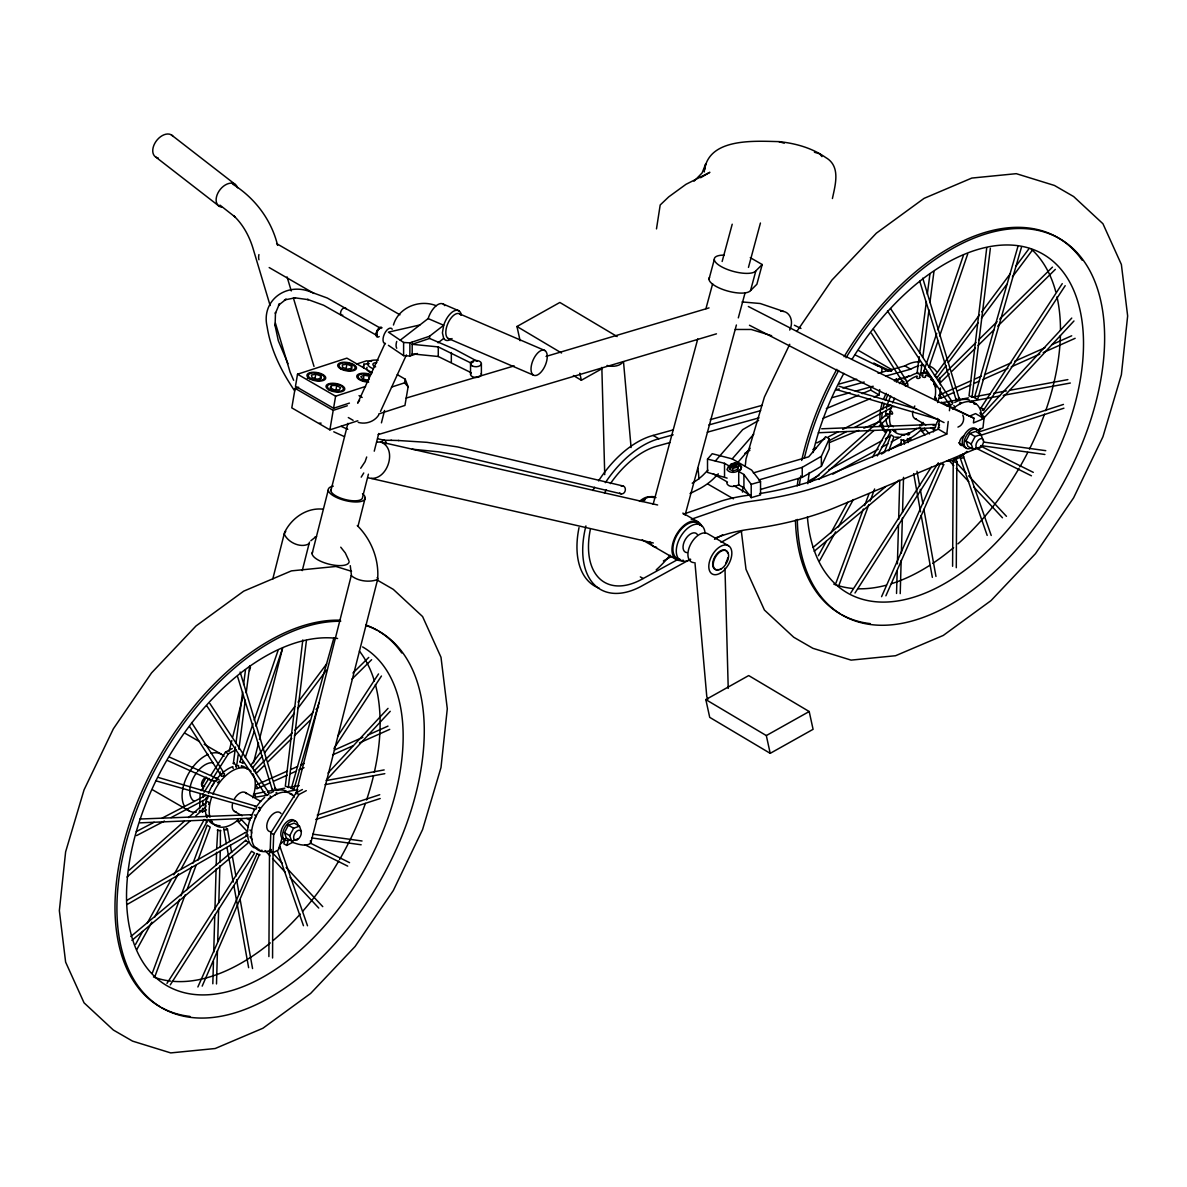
<?xml version="1.0" encoding="UTF-8"?>
<svg xmlns="http://www.w3.org/2000/svg" width="1187" height="1187" viewBox="0 0 1187 1187"><rect width="100%" height="100%" fill="white"/><g stroke="black" fill="none" stroke-linecap="round" stroke-linejoin="round"><path stroke-width="1.5" d="M268.885 956.574L269.508 851.465A2.255 1.395 3 0 1 270.028 850.945M272.565 957.998L273.025 851.999A2.255 1.395 3 0 1 272.12 852.726L269.419 851.776M952.597 566.273L953.235 461.164A2.255 1.395 3 0 1 953.754 460.63M956.292 567.698L956.841 461.387L955.995 460.393M292.15 842.236C297.848 844.135 305.282 847.014 310.742 843.289L377.614 579.493C379.306 559.67 371.368 539.551 357.272 525.574M212.829 983.771L213.452 961.544M213.719 952.286L214.773 915.251M214.936 909.702L216.093 868.958M216.197 865.264L216.568 852.296M216.672 848.586L217.785 829.802M216.494 983.949L217.444 950.728M217.711 941.499L218.66 908.263M218.809 902.728L219.862 865.813M219.966 862.118L220.278 851.049M220.381 847.355L220.367 830.277M896.541 593.455L897.179 571.244M897.387 563.84L898.5 524.951M898.648 519.387L899.761 480.498M900.755 445.318L901.497 439.502M900.221 593.634L901.17 560.412M901.378 553.023L902.372 517.962M902.535 512.428L903.53 477.352M904.479 444.116L903.722 439.813M199.668 808.481L200.158 794.014M199.609 810.291L202.487 811.953L202.606 808.332M202.725 804.712L202.843 801.091M202.977 797.486L203.096 793.866M302.388 789.533L296.053 792.886L270.799 832.948L270.176 851.034L273.055 852.696L278.544 849.788L282.016 838.17M273.055 852.696L273.678 834.609L298.931 794.548L306.291 790.646M904.924 385.107L905.117 384.202M363.519 367.777L363.86 364.186L369.216 363.652M742.454 492.101L743.047 486.581M745.213 466.387L746 459.043L764.413 397.037L789.756 344.26M862.118 393.639L870.635 390.078L871.035 386.487M873.988 397.096L879.092 394.959L879.701 389.588M881.704 371.65L882.104 368.059L873.647 363.177L891.348 371.294M759.591 493.584A271.333 133.716 6.4 0 0 831.093 473.999L938.338 429.16L939.332 420.198M691.264 519.268L725.02 507.517A111.37 54.884 6.4 0 1 749.056 501.611L754.457 500.84A281.007 138.478 6.4 0 0 839.491 478.91L946.796 434.056L948.205 421.504M949.407 410.732L949.808 407.156L941.35 402.259L973.963 418.225L973.429 422.928L984.023 418.507L982.97 427.899L976.634 430.555M1062.261 283.634L980.848 408.061A2.255 0.994 44.7 0 0 981.056 408.773M306.424 640.476L288.337 787.278L285.31 786.18L302.804 639.941M990.359 248.335L972.064 396.977L969.022 395.864L986.738 247.801M238.186 754.68L236.925 764.027A2.255 1.217 9.1 0 1 236.005 764.591L233.349 763.523L235.486 746.994M235.961 743.314L242.638 691.873M243.587 684.528L245.501 669.824M238.899 749.234L245.264 700.167M246.199 692.896L249.745 665.64M921.913 364.379L920.637 373.712A2.255 1.217 9.1 0 1 919.732 374.276L917.061 373.222L919.213 356.679M919.688 353.014L926.364 301.557M927.314 294.213L929.94 274.004M922.848 357.109L928.976 309.852M929.925 302.581L933.932 271.689M656.485 228.898L660.195 204.98L668.756 196.849L686.012 184.297L709.871 172.308L700.627 177.724M704.232 171.981C707.289 137.707 753.7 141.03 778.924 141.624C795.438 143.315 811.923 147.9 825.662 157.5C840.96 166.15 835.292 184.801 832.413 198.541M704.855 169.147L705.657 164.014L702.081 172.961L694.039 181.225M298.634 387.229L295.118 388.372L291.794 407.868L329.882 429.857L357.821 420.777M372.288 372.807L346.886 358.148L297.522 374.217L295.474 386.279L333.562 408.269L349.423 403.105M314.852 379.603L315.772 374.187L320.683 375.834L321.276 378.327L316.944 379.172L312.033 377.525L311.439 375.033L315.772 374.187M320.075 379.439L320.683 375.834M330.95 389.069L331.559 385.463L336.737 385.508L340.565 387.719L339.245 389.885L334.066 389.84L330.238 387.63L331.559 385.463M336.114 389.113L336.737 385.508M329.882 429.857L333.206 410.361L347.301 405.776M333.562 408.269L335.609 396.206L365.581 386.443M345.951 369.632L346.871 364.216L351.634 365.997L351.856 368.445L347.331 369.127L342.568 367.362L342.331 364.899L346.871 364.216M351.011 369.602L351.634 365.997M363.311 367.391L363.86 364.186M363.118 380.567L364.038 375.151L369.365 376.175L368.756 379.781M397.274 374.602L405.227 379.187L408.12 386.754L404.945 405.435L378.757 413.951M408.12 386.754L404.574 382.852L405.227 379.187M310.742 843.289L310.415 840.678M302.27 570.606L309.451 542.147M956.856 457.692L955.847 458.954L953.636 458.85M193.051 863.112L207.221 825.173L210.203 827.146L197.977 860.16M884.434 452.113L890.947 434.857L893.93 436.771L888.766 450.734M229.091 751.326L231.821 740.554M232.726 736.964L242.727 697.496M249.552 670.581L250.472 666.99M272.758 579.078L284.583 532.429C291.483 518.17 306.721 507.353 322.983 509.178M253.514 762.87L258.529 743.107M259.434 739.516L282.669 647.879M312.107 553.676L328.25 490.038M330.891 490.587L347.939 423.314M368.415 474.192L362.584 497.19A16.292 5.846 14.2 0 1 345.105 499.504A16.292 5.846 14.2 0 1 331.307 489.118M374.246 451.179L378.742 433.478M381.428 422.854L384.573 410.465M358.059 526.034L365.225 497.754M295.889 793.94L351.471 574.76L351.263 575.665C358.044 581.244 369.469 582.654 377.614 579.493M708.98 279.242L714.307 259.523M653.147 504.238L697.763 338.933M705.924 308.709L712.63 283.827M722.141 261.481L732.216 224.209M748.463 267.401L760.437 223.022M685.062 515.188L736.4 325.001M738.314 317.879L745.035 292.996M709.514 277.372A21.722 7.419 15.1 0 0 725.227 290.296A21.722 7.419 15.1 0 0 750.54 290.563L755.852 270.844L762.202 264.538L750.273 257.653M762.202 264.538L756.876 284.272L750.54 290.563M291.349 788.405L333.859 638.027M293.857 789.637L318.917 702.941M1021.488 247.148L977.673 399.366L974.408 397.719L1018.075 245.961M956.841 461.387L956.752 461.698A2.255 1.395 3 0 1 955.832 462.411L953.146 461.461M285.37 838.69L283.871 843.779L286.75 845.441L293.144 842.043M286.75 845.441L288.248 840.351M233.349 763.523L233.424 763.271A2.255 1.217 9.1 0 1 234.343 762.707M917.061 373.222L917.15 372.955A2.255 1.217 9.1 0 1 918.055 372.406M221.39 774.517L221.286 775.823M242.638 761.95L243.409 762.944A2.255 0.816 19.5 0 1 242.563 763.152L239.967 761.876L253.024 723.655M254.211 720.183L277.966 650.713M245.264 757.558L254.196 731.415M255.991 726.192L282.194 649.526M926.364 371.635L927.121 372.644A2.255 0.816 19.5 0 1 926.275 372.852L923.694 371.561L936.751 333.354M937.938 329.882L963.473 255.19M928.976 367.243L937.923 341.114M939.703 335.876L967.702 253.988M366.694 456.995L365.092 461.669L360.729 468.227M152.173 973.503L179.638 899.331M180.914 895.888L191.775 866.569M154.889 976.53L185.113 894.894M187.042 889.686L196.048 865.368M835.9 583.188L863.364 509.03M864.64 505.573L869.107 493.51M838.601 586.215L868.839 504.579M870.116 501.107L874.626 488.955M956.054 398.832L958.161 399.9A2.255 1.217 -3.7 0 0 959.378 399.351L922.759 278.173M241.881 767.395L241.213 766.134M962.657 454.176L961.381 455.571L959.63 455.526M741.489 467.559C739.249 472.456 730.183 474.399 726.993 469.651L728.388 466.432L733.21 464.162M239.967 761.876L240.041 761.713A2.255 0.816 19.5 0 1 240.219 761.579M923.694 371.561L923.753 371.397A2.255 0.816 19.5 0 1 923.946 371.279M197.873 986.976L257.104 853.512M202.176 986.13L259.493 854.403M881.585 596.675L940.327 463.39L943.65 464.77L943.205 464.087M885.888 595.815L943.71 464.651M252.935 767.321L262.357 755.867M934.911 375.671L979.557 314.778M936.32 376.783L937.24 377.377L946.084 365.551M760.555 489.445L802.234 477.337L821.359 466.298L821.359 456.312L829.312 438.834L825.588 436.682L808.748 456.802L753.344 472.901M821.359 466.298L829.312 448.82L829.312 438.834M385.063 343.31L357.643 403.179L359.661 400.078M393.446 325.015C398.535 307.27 419.619 299.05 436.193 305.712M380.508 411.429L406.414 354.913M223.794 828.852L226.346 843.853M907.521 438.537L908.1 442.632M252.237 839.595L250.086 836.731M262.045 850.293L260.19 850.56M259.983 854.952L256.615 853.705M729.486 466.862L730.895 464.058L735.643 462.767L738.982 464.295L737.572 469.607L732.824 470.883L729.486 469.355L729.486 466.862L732.824 468.39L737.572 467.099L738.982 464.295M729.486 469.355L730.895 466.55M237.697 819.713L237.593 821.152L247.579 831.85M203.481 789.103L202.013 785.067L205.93 777.604L209.876 779.889M297.522 839.016L291.676 841.093L286.393 838.037L284.45 832.651L288.352 825.202L294.213 823.125L299.48 826.167L301.439 831.553M291.676 841.093L289.717 835.707L293.634 828.244L299.48 826.167M977.524 447.84L973.132 449.383L967.865 446.342L965.921 440.956L969.824 433.492L975.669 431.43L980.952 434.472L982.895 439.858M973.132 449.383L971.189 443.997L975.106 436.549L980.952 434.472M135.541 944.407L142.663 931.454M147.114 923.367L171.165 879.656M173.836 874.789L204.194 819.609M136.787 949.585L151.877 922.136M154.547 917.284L178.525 873.691M181.196 868.839L206.939 821.79A2.255 0.772 39.8 0 0 206.36 820.825L204.624 819.564M818.377 555.724L826.389 541.153M830.841 533.052L847.755 502.294M872.682 456.965L887.906 429.293L890.072 430.51A2.255 0.772 39.8 0 1 890.651 431.474L877.341 455.927M819.609 560.887L835.603 531.821M838.259 526.969L853.364 499.519M206.939 822.012L206.123 822.072M890.576 431.86L889.835 431.771M939.51 427.305L938.16 427.943M361.204 477.144L363.756 472.975M265.74 793.539L265.858 795.053L267.594 794.993A2.255 1.513 -18.6 0 0 268.766 794.148L268.9 792.857L209.891 703.52M224.284 775.749L224.447 773.657L222.874 773.241M201.196 790.661L208.957 778.331M210.9 775.259L225.471 752.143L232.296 748.522M204.075 792.322L228.349 753.804L235.857 749.828M166.966 983.385L251.555 851.213L254.582 853.156L170.275 984.869M850.693 593.07L931.291 467.129M854.996 593.01L938.309 462.826M220.856 830.737L217.251 830.217M904.494 440.555L900.918 439.769M337.805 736.074L378.534 673.934M333.962 748.463L381.457 676.011M982.272 410.183L983.415 410.435L1065.184 285.696M980.877 407.794L983.133 408.877A2.255 0.994 44.7 0 1 983.578 409.975L983.415 410.435M980.759 414.486L979.958 412.883M257.564 848.497L254.463 846.895M292.269 732.794L254.063 771.046M255.739 773.004L256.199 772.322L254.033 770.467M249.878 830.025L251.184 830.648L251.748 833.111M937.7 380.463L975.996 342.479M939.466 382.689L939.926 382.021L937.76 380.152M796.803 331.485L831.894 280.117L876.362 233.171L924.079 198.363L971.812 178.065L1016.28 173.673L1054.457 185.469L1073.641 196.552L1102.946 223.75L1121.374 264.478L1127.65 315.979L1121.374 374.736L1102.946 436.742L1073.641 497.768L1035.465 553.676L990.997 600.622L943.279 635.431L895.562 655.728L851.094 660.12L812.902 648.31L793.717 637.241L764.413 610.044L746 569.3L741.281 530.678M218.957 781.639L217.458 782.737M916.854 376.65C915.192 379.751 922.551 378.445 919.406 376.249M131.891 940.401L248.068 843.037A2.255 0.816 51.3 0 0 247.92 842.102L245.724 840.337A2.255 0.816 51.3 0 0 245.754 840.886M378.742 415.005C374.439 421.652 365.744 424.62 358.207 422.364M294.747 706.562L250.68 765.467L253.528 767.648M298.041 702.155L326.677 663.859M264.567 752.914L294.406 713.031M297.714 708.594L326.44 670.195M981.768 311.84L1010.404 273.559M1015.909 266.2L1029.129 248.528M948.279 362.599L978.118 322.716M981.441 318.279L1006.858 284.316M1012.377 276.927L1032.26 250.338M981.575 415.257L1071.757 318.071M983.429 418.388L984.008 417.69A2.255 1.38 56.1 0 0 983.845 416.385L981.783 415.02M310.846 540.753L315.327 537.192M727.127 478.124L707.511 472.411L707.511 459.102L712.215 453.716L732.216 458.879L751.608 470.067L760.541 481.625L760.541 494.934L751.208 497.65L743.923 487.812L738.729 484.815C735.287 486.596 729.293 487.798 726.993 483.806L726.978 482.738M715.331 461.031L742.691 429.649L758.612 420.45M732.216 458.879L753.775 434.13M738.21 461.98L750.184 448.241M272.565 788.88L272.669 790.082L274.449 790.216A2.255 1.217 -3.7 0 0 275.666 789.667L240.13 672.02M245.383 832.591L246.688 832.71L247.475 834.387A2.255 1.202 62.8 0 1 247.356 835.529L127.098 904.479M208.66 804.474C210.529 802.694 205.885 799.519 206.286 802.813M195.677 816.018L205.692 806.863A2.255 1.543 62.9 0 0 205.663 805.498L204.238 803.94L203.229 804.697A2.255 1.543 62.9 0 0 203.155 805.602M328.042 773.019L388.03 708.372M326.306 780.2L390.241 711.295M879.389 425.703L889.404 416.563A2.255 1.543 62.9 0 0 889.375 415.183L887.965 413.64L886.941 414.397A2.255 1.543 62.9 0 0 886.971 415.776L887.149 416.236M983.697 418.254L1073.968 320.98M255.813 788.391L257.193 788.45A2.255 1.365 69.5 0 0 257.445 787.248L255.635 785.215L287.462 771.001M971.189 380.686L939.125 395.137A2.255 1.365 69.5 0 0 938.872 395.879M939.822 398.328L940.905 398.135A2.255 1.365 69.5 0 0 941.172 396.933L939.347 394.9M294.91 730.183L313.368 711.992M316.009 709.396L318.635 706.799M352.925 673.014L368.742 657.42M256.407 773.227L264.271 765.496M268.188 761.624L291.75 738.403M294.376 735.821L310.089 720.331M351.975 679.053L371.62 659.705M978.637 339.883L997.095 321.692M999.721 319.095L1052.468 267.12M940.134 382.926L949.288 373.89M951.915 371.308L975.477 348.088M978.088 345.506L993.801 330.031M997.733 326.158L1055.332 269.39M254.3 814.935L255.858 815.276L255.309 818.229M285.77 531.316L284.242 533.927C287.669 542.385 301.008 548.646 309.095 543.661M894.449 406.503L892.728 406.592M129.235 870.205L184.341 821.241M188.466 817.561L203.615 804.103M127.024 877.03L190.187 820.9M810.202 482.337L887.342 413.788M818.985 479.4L873.899 430.584M205.692 795.483L162.248 818.036M171.047 817.606L207.71 798.139A2.255 1.78 80.5 0 0 207.962 796.67L207.651 795.75M890.784 404.856L889.167 405.553A2.255 1.78 80.5 0 0 888.915 406.503M854.759 427.305L891.437 407.824A2.255 1.78 80.5 0 0 891.674 406.369L891.378 405.45M253.454 794.207L264.924 791.818M130.837 936.528L245.843 840.188M813.125 547.4L885.547 486.744M814.208 551.272L899.123 480.142M258.44 807.694C260.725 806.003 260.769 810.706 258.766 811.003M400.242 340.179L428.136 318.576A16.128 7.864 -66.7 0 1 436.475 305.519A16.128 7.864 -66.7 0 1 444.813 305.638M419.872 324.971L388.401 332.152L403.61 342.464L409.871 342.865L429.56 336.233L443.701 325.268A16.128 7.864 -66.7 0 1 453.3 311.35A16.128 7.864 -66.7 0 1 461.342 314.763M438.048 342.82L443.701 338.443A16.128 7.864 -66.7 0 0 452.039 338.547M223.928 776.12L221.479 776.179M254.597 806.552L256.362 806.537L256.466 808.228A2.255 1.751 -60.8 0 1 255.576 809.46L156.031 780.838M758.819 479.963L802.234 467.352L821.359 456.312M126.742 900.429L245.575 832.384M216.909 779.34L218.571 779.147L219.239 780.2M520.099 340.714L516.968 326.499L559.849 302.462L617.151 336.559M573.395 375.522L581.363 380.255L602.002 368.682M705.82 699.588L748.7 675.566L809.193 711.532L813.08 729.322L770.215 753.344L709.722 717.363L705.82 699.588L766.312 735.569L770.215 753.344M766.312 735.569L809.193 711.532M663.37 560.932L671.486 556.48M809.267 480.646L818.985 475.29M828.719 469.933L882.208 440.496M885.443 438.715L890.309 436.044M640.312 576.867L643.191 578.529L677.243 559.804M714.515 539.284L722.631 534.818M832.844 474.162L878.232 449.176M881.481 447.395L887.965 443.819M891.2 442.039L900.933 436.682M690.211 559.314L643.191 585.191A85.583 49.409 -60 0 1 585.918 525.93M720.999 542.37L742.068 530.767M881.481 454.042L884.716 452.262M887.965 450.481L900.933 443.344M904.168 441.564L910.652 437.988M919.762 425.465L921.691 425.673M920.489 427.973L918.708 428.047M202.487 811.953L206.434 809.846M816.804 442.929L824.906 438.715M828.14 437.024L837.859 431.949M842.725 429.412L889.716 404.915M828.496 441L846.554 431.578M136.327 831.553L154.147 822.265M136.564 835.589L164.474 821.033M690.048 493.569L700.315 488.332A121.608 59.929 6.4 0 0 715.969 476.18M278.559 848.453L279.004 848.23A2.255 1.691 -12.3 0 0 279.88 847.221L279.449 845.93M957.954 427.097C962.642 425.48 965.061 419.501 962.776 415.079M889.004 417.171L888.039 417.216M938.279 424.382L939.585 424.961M364.038 375.151L360.818 376.65L362.91 379.172L368.252 380.181M922.759 375.522C920.237 377.229 927.166 378.623 925.281 376.056M974.527 379.187L981.234 376.19M984.587 374.706L1011.383 362.732M1014.737 361.234L1044.901 347.761M1051.593 344.764L1071.698 335.787M940.683 398.372L954.125 392.363M957.494 390.864L970.936 384.855M974.29 383.356L979.334 381.101M982.702 379.603L1007.911 368.341M1011.265 366.842L1039.842 354.082M1043.21 352.584L1075.14 338.31M290.815 769.502L297.522 766.505M300.86 765.007L304.213 763.508M334.378 750.036L362.851 737.32M367.881 735.079L387.986 726.103M256.971 788.687L270.413 782.678M273.767 781.18L287.209 775.17M290.578 773.672L295.622 771.416M298.976 769.918L304.02 767.663M332.597 754.902L352.762 745.896M359.483 742.884L389.737 729.367M890.873 408.462L889.805 408.521M207.161 798.777L205.499 798.243M826.33 408.58L858.705 395.063M822.888 418.432L870.575 398.52M812.858 449.502L816.255 448.092M829.861 442.41L858.765 430.332M863.854 428.21L880.858 421.103M969.512 416.147L975.566 413.61L984.023 418.507M980.863 446.698L836.301 507.086A281.007 138.478 6.4 0 1 751.282 529.016L745.896 529.817A111.37 54.884 6.4 0 0 721.859 535.708L715.108 538.052M247.163 835.737L245.783 835.054M818.318 432.751L934.955 427.839A2.255 1.691 -83.6 0 0 935.623 426.548L935.326 424.768L933.694 424.798A2.255 1.691 -83.6 0 0 933.175 425.599M250.309 814.846L251.599 815.083L251.911 816.864A2.255 1.691 -83.6 0 1 251.243 818.155L140.125 822.843M314.867 537.236L316.558 536.643M683.356 514.179L721.963 500.825A121.608 59.929 6.4 0 1 748.893 495.202M321.098 423.136L319.214 423.24M477.1 361.174L455.051 349.408L429.56 338.443L412.186 344.304L438.27 346.916L471.254 363.163A5.431 3.131 0 0 1 473.242 362.02M388.401 345.328L403.61 355.64L409.871 356.041L417.394 353.503M356.679 364.038L366.471 360.848L371.59 361.382M391.502 387.096L404.574 382.852M978.414 432.127L1063.448 404.426M980.328 435.436L1063.923 408.194M317.255 815.098L379.736 794.726M315.757 819.505L380.211 798.51M959.051 404.47L960.98 402.987L959.793 402.23M275.339 794.786L277.268 793.287L276.067 792.53M406.147 398.09L514.194 365.908M546.079 356.412L709.025 307.893M378.178 434.59L716.473 333.829M733.892 464.28C726.978 467.544 740.629 467.248 735.139 464.191M736.964 463.894L739.991 464.755L741.474 466.491L741.014 469.503L738.729 471.506L743.923 474.503L751.208 484.326L760.541 481.625M598.545 480.913A85.583 49.409 -60 0 1 653.102 435.436L672.747 430.006M710.241 419.649L762.039 405.346M838.823 384.128L856.673 379.202M878.113 373.282L904.895 365.878A42.109 24.319 -60 0 1 919.777 361.901M605.34 482.679A85.583 49.409 -60 0 1 658.859 438.76L673.148 434.813M708.862 424.946L760.644 410.643M835.648 389.93L839.224 388.935M842.8 387.956L864.225 382.036M885.65 376.116L910.652 369.202A42.109 24.319 -60 0 1 918.352 365.937M669.854 442.588L657.361 446.045A77.422 44.705 -60 0 0 610.4 483.628M707.304 432.202L759.042 417.869M832.176 397.615L850.011 392.674M855.352 391.191L873.202 386.25M894.597 380.315L910.652 375.864A33.963 19.6 -60 0 1 916.868 373.222M952.76 408.521L954.897 406.815L953.829 405.568M215.292 778.197L216.509 778.227L217.087 779.696A2.255 1.914 -47 0 1 216.405 781.046L214.372 781.565L167.59 760.541M941.41 402.838L968.518 397.868M972.123 397.2L990.195 393.876M993.801 393.223L1006.457 390.894M1010.063 390.226L1067.885 379.617M947.048 405.672L950.668 405.019M972.435 401.013L999.632 396.013M1003.252 395.36L1070.348 383.03M268.529 791.165L272.149 790.497M275.755 789.83L284.791 788.168M288.411 787.515L299.243 785.527M326.351 780.542L384.158 769.918M266.956 795.32L254.879 797.263A2.255 1.602 86.2 0 0 255.428 795.973L254.077 793.821M288.708 791.328L297.774 789.667M324.986 784.666L384.811 773.672M220.04 825.692L217.829 825.573M735.317 329.467L751.267 329.482L771.639 335.713M377.065 442.143L380.523 441.979L657.628 504.979M368.059 477.738C386.65 483.524 398.891 448.463 380.523 441.979M821.701 428.789L934.377 424.397M139.829 819.03L250.665 814.712M270.102 795.883L270.992 797.516L268.307 798.762M934.273 428.24L933.323 427.869M836.241 389.499L938.502 419.53M285.548 791.581L288.263 792.233L284.687 791.996M742.098 301.928L760.214 303.516L783.524 311.409M383.594 440.243L391.547 440.332M398.313 440.511L426.979 442.336L457.707 446.95L622.893 485.943M390.909 440.318L398.966 440.525M271.2 849.491L270.28 849.358M970.15 402.185L971.456 401.547M412.275 449.205L438.478 451.817L456.075 454.858L621.202 493.837M951.573 402.17L952.627 402.541L952.478 403.847A2.255 1.513 -18.6 0 1 951.306 404.693L949.318 404.53L887.49 310.935M267.861 792.486L268.9 792.857M412.186 353.889L438.27 356.501L471.254 372.748M983.726 442.083L1045.777 450.674M980.759 445.585L1044.886 454.473M312.789 834.164L362.05 840.989M311.706 837.933L361.16 844.773M958.473 397.957L959.689 398.565M274.761 788.257L275.977 788.88M935.148 396.933C932.581 400.301 939.199 401.251 935.148 396.933A32.598 18.829 -60 0 0 925.786 375.27M973.741 403.714L976.218 404.381M909.925 437.958L910.844 439.205A2.255 1.053 2.4 0 1 909.643 439.605L907.447 438.982M226.198 828.259L227.429 828.882L229.714 841.568M377.689 438.76L384.262 440.258M371.457 478.509L653.31 542.978M707.511 459.102L724.53 463.316L729.723 466.313L729.723 465.482M838.972 386.235L916.557 409.1M158.776 777.589L255.769 806.181M778.924 141.624L784.251 143.212M814.43 152.248L819.757 153.835L821.938 156.61M351.53 571.303L335.906 566.466L291.438 570.873L243.721 591.156L196.003 625.964L151.535 672.925L113.359 728.818L84.054 789.845L65.626 851.851L59.35 910.607L65.626 962.108L84.054 1002.837L113.359 1030.034L132.543 1041.118L170.72 1052.914L215.188 1048.522L262.92 1028.239L310.638 993.43L355.106 946.469L393.283 890.576L422.587 829.55L441 767.544L447.291 708.787L441 657.286L422.587 616.557L393.283 589.36L377.288 580.117M290.029 794.029L292.506 794.697L291.512 794.34M975.239 404.025L976.129 404.337M978.8 432.113L979.958 433.759A2.255 1.855 -88.1 0 1 979.928 434.264M290.681 788.005L293.931 789.652M748.344 306.498L843.734 355.477L946.944 405.88M938.116 419.53L937.27 418.417M254.404 809.846L253.617 809.148M906.185 380.879L907.016 382.392A2.255 1.795 -22.2 0 1 906.185 383.535L903.737 383.594L871.362 333.191M222.459 771.179L223.304 772.707A2.255 1.795 -22.2 0 1 222.473 773.85L220.025 773.909L189.608 726.548M738.626 465.022L741.474 467.322M907.491 382.911L907.996 385.434L905.206 385.864M443.285 304.095L458.85 310.786M459.651 313.902L544.863 350.521A13.576 6.632 -66.7 0 1 541.227 371.902A13.576 6.632 -66.7 0 1 531.286 366.026A13.576 6.632 -66.7 0 1 544.863 350.521M428.136 318.576L443.701 325.268L442.41 332.85L443.701 338.443M448.182 338.473L533.378 375.107M971.693 396.324L972.583 396.873M287.981 786.625L288.871 787.189M934.406 375.151L937.255 377.347M169.548 757.128L216.509 778.227M341.203 426.37L347.791 429.353M333.77 431.801L344.438 436.623M882.104 368.059L888.544 371.012M949.808 407.156L973.963 418.225M211.924 821.404L209.55 820.647M944.066 422.572L835.915 369.765L749.457 325.253M794.37 325.238L800.973 328.458M855.337 355.032L878.41 366.308M980.907 446.223L1033.284 472.352M975.551 447.929L1031.429 475.809M310.282 843.067L349.571 862.667M304.97 844.803L347.702 866.124M208.155 815.617L206.612 815.202L207.28 816.255M904.895 365.878L910.652 369.202M858.349 350.358L891.927 369.736M969.824 433.492L975.106 436.549M965.921 440.956L971.189 443.997M870.635 390.078L879.092 394.959M938.338 429.16L946.796 434.056M958.666 442.81L962.894 445.244A5.431 3.131 -60 0 1 959.615 442.143A5.431 3.131 -60 0 1 963.948 435.852M914.821 418.551L925.875 424.931M930.623 427.676L935.356 430.406M653.102 435.436L658.859 438.76M713.209 473.836L727.483 482.085M733.833 485.75L751.282 495.825M708.031 484.148L733.418 498.807M276.601 243.602L399.96 314.822M380.968 328.473L327.315 298.041L310.668 291.943C286.66 281.927 260.828 300.281 267.149 326.84C270.725 350.091 281.527 371.576 294.673 390.849M269.182 267.55L314.036 293.456M377.229 335.684L323.68 305.282L307.552 299.376L308.338 299.658L294.51 297.774L295.429 297.774L284.465 299.955L286.201 299.154L278.5 305.252L279.524 303.62L275.384 313.427L275.488 312.493L275.087 325.639L274.924 324.793L278.322 340.773L287.981 363.667M682.851 513.096L698.193 521.968M728.477 545.708L707.586 533.66A16.306 9.407 -60 0 0 690.285 544.952A16.306 9.407 -60 0 0 693.683 562.623M720.331 568.707L720.924 569.048A10.861 6.276 -60 0 0 727.572 551.896A10.861 6.276 -60 0 0 714.262 559.581A10.861 6.276 -60 0 0 720.924 569.048M642.241 539.848L676.471 559.611M359.038 395.627L362.183 397.452M297.522 374.217L335.609 396.206M348.31 417.542L353.103 420.317M295.118 388.372L333.206 410.361M225.471 752.143L228.349 753.804M296.053 792.886L298.931 794.548M185.32 733.418L199.446 741.578M204.164 744.294L221.435 754.264M245.323 792.53L260.665 801.388M288.352 825.202L293.634 828.244M202.013 785.067L204.654 786.595M284.45 832.651L289.717 835.707M234.447 811.359L242.133 815.781M246.733 818.437L249.804 820.217M270.799 832.948L273.678 834.609M152.722 789.889L188.837 810.736M235.694 766.565L236.48 767.351M516.968 326.499L561.54 352.999M239.18 767.425L238.439 766.668M259.345 850.174L258.588 849.209M171.343 134.873L234.729 184.03M232.563 184.059C254.804 197.843 271.437 219.877 277.61 245.368M219.966 205.128L234.996 216.909L233.602 215.648C242.801 224.239 249.047 235.664 252.786 247.608L270.132 305.519M155.942 157.188L219.328 206.345M924.228 428.314L929.54 433.938M921.72 429.026A2.255 1.617 -27.8 0 0 921.409 429.412L921.305 430.836L923.263 430.926A2.255 1.617 -27.8 0 0 924.391 429.961L924.48 428.522M240.501 818.629L248.335 826.938M237.593 821.152L239.537 821.241A2.255 1.617 -27.8 0 0 240.664 820.262L240.768 818.837M214.372 781.565L213.779 780.542M890.695 413.729C895.146 416.281 890.517 407.66 890.013 412.497M963.176 455.615L991.219 535.471M891.007 425.94L890.339 424.887L893.381 426.756M233.26 768.479L232.815 767.574M956.025 462.292L966.114 473.109M968.637 475.809L1006.472 516.33M921.305 430.836L925.059 434.843M948.784 460.259L953.769 465.601M956.277 468.286L968.755 481.655M973.755 487.011L1002.481 517.769M272.298 852.607L282.387 863.409M286.171 867.474L322.76 906.645M265.057 850.56L270.057 855.916M272.55 858.587L285.043 871.97M290.043 877.312L318.754 908.07M340.743 547.192L345.313 552.979L348.755 560.338M223.72 829.298L225.916 829.906A2.255 1.053 2.4 0 0 227.132 829.52L227.429 828.882M377.125 577.594L377.822 578.588M890.562 308.575L952.627 402.541M206.82 705.85L265.606 794.845M873.335 329.125L906.838 381.264M191.597 722.512L223.111 771.58M903.737 383.594L903.559 382.481A2.255 1.795 -22.2 0 1 904.019 381.665M220.025 773.909L219.847 772.782A2.255 1.795 -22.2 0 1 220.307 771.98M960.298 456.431A2.255 1.691 -12.3 0 0 960.105 456.802L960.906 458.256L962.731 457.93A2.255 1.691 -12.3 0 0 963.607 456.906L963.621 456.164M949.318 404.53L949.466 403.224A2.255 1.513 -18.6 0 1 949.778 402.897M293.664 380.3L290.118 372.214L275.399 323.072M314.006 366.427L293.382 297.982M960.075 457.544L987.169 535.396M279.909 846.479L307.507 925.771M277.565 851.316L303.457 925.712M919.732 281.156L955.98 399.351M237.637 676.753L272.253 789.667M287.076 276.927L291.275 290.963M579.805 373.148L581.363 380.255M350.269 565.68L351.278 573.959M917.017 471.224L919.628 485.735M920.281 489.356L922.907 503.882M923.887 509.312L935.964 576.437M913.664 473.583L920.548 511.82M921.201 515.455L932.344 577.372M230.367 845.203L231.673 852.459M232.326 856.094L235.916 876.051M236.569 879.671L239.18 894.182M240.16 899.627L252.564 968.562M226.999 847.503L233.231 882.104M233.884 885.739L248.632 967.672M694.959 562.683L706.71 695.805A10.861 6.276 0 0 0 708.164 698.935M623.516 361.842L631.083 447.544M887.831 429.442L887.846 429.664A2.255 0.772 39.8 0 0 888.41 430.644M724.975 568.217L728.224 688.401M601.839 367.406L604.732 474.652M802.234 467.352L802.234 477.337M751.208 484.326L751.208 497.65M743.923 474.503L743.923 487.812M738.729 470.675L738.729 484.815M737.572 467.099L737.572 469.607M732.824 468.39L732.824 470.883M724.53 463.316L724.53 476.625M481.388 363.623L481.388 374.32M471.254 362.05L471.254 363.163M470.527 363.623L470.527 374.32M451.327 352.524L451.327 362.109M438.27 346.916L438.27 356.501M429.56 336.233L429.56 338.443M412.186 342.093L412.186 355.254M409.871 342.865L409.871 356.041M403.61 342.464L403.61 355.64M396.725 348.236A8.309 4.051 -66.7 0 1 396.725 341.455M385.478 343.696A8.309 4.051 -66.7 0 1 384.454 333.829A8.309 4.051 -66.7 0 1 392.259 329.185M379.246 336.544A5.371 2.626 -66.7 0 1 376.472 332.123A5.371 2.626 -66.7 0 1 382.036 327.805M376.902 334.838A4.08 1.988 -66.7 0 1 376.902 333.117M377.14 332.137A4.08 1.988 -66.7 0 1 378.03 330.223M376.798 335.238A4.065 2.344 -60 0 1 377.837 330.12M342.761 315.149A4.051 2.389 -60.6 0 1 340.58 312.849A4.051 2.389 -60.6 0 1 343.147 308.323A4.051 2.389 -60.6 0 1 346.218 309.035M382.303 441.015A4.065 2.567 -83.6 0 1 384.9 440.525A4.065 2.567 -83.6 0 1 386.22 443.775M621.187 486.136A4.051 3.264 -76.7 0 1 625.045 487.842A4.051 3.264 -76.7 0 1 623.947 492.946A4.051 3.264 -76.7 0 1 619.703 492.991M202.131 810.632A32.598 18.829 -60 0 1 199.179 811.656M196.315 812.19A32.598 18.829 -60 0 1 186.255 808.673M184.46 806.225A32.598 18.829 -60 0 1 186.389 777.826A32.598 18.829 -60 0 1 208.14 754.368M211.108 753.344A32.598 18.829 -60 0 1 224.017 756.327M194.267 801.329A21.737 12.553 -60 0 1 196.612 772.663M197.457 771.565A21.737 12.553 -60 0 1 212.814 762.692M888.232 370.967A21.737 12.553 -60 0 1 891.941 370.611M481.195 373.504A5.431 3.131 0 0 1 475.957 377.451A5.431 3.131 0 0 1 470.72 373.504M928.768 365.863A42.109 24.319 -60 0 1 936.424 371.531M939.407 378.104A42.109 24.319 -60 0 1 940.371 384.647M940.386 387.926A42.109 24.319 -60 0 1 939.407 395.894M939.036 397.541A42.109 24.319 -60 0 1 937.626 402.571M922.047 428.789A42.109 24.319 -60 0 1 910.652 437.988M920.207 365.522A42.109 24.319 -60 0 1 923.827 365.166M599.064 588.129A85.583 49.409 -60 0 1 579.019 527.621M592.862 490.498A85.583 49.409 -60 0 1 594.672 487.263M922.655 372.659A33.963 19.6 -60 0 1 933.843 383.03M643.191 578.514A77.422 44.705 -60 0 1 590.34 529.461M604.495 492.946A77.422 44.705 -60 0 1 606.379 489.801M686.858 552.623A10.861 6.276 -60 0 1 685.27 539.595A10.861 6.276 -60 0 1 697.348 534.447M680.136 559.359A20.372 11.766 -60 0 1 677.139 534.907A20.372 11.766 -60 0 1 699.811 525.262M690.7 559.359A20.372 11.766 -60 0 1 676.293 551.525A20.372 11.766 -60 0 1 689.87 526.598A20.372 11.766 -60 0 1 705.048 532.993M718.343 569.552A10.861 6.276 -60 0 1 712.675 563.484A10.861 6.276 -60 0 1 719.663 551.376A10.861 6.276 -60 0 1 727.75 553.246M727.75 557.845A10.861 6.276 -60 0 1 725.761 562.979M290.296 839.461A10.861 6.276 -60 0 1 282.61 835.025A10.861 6.276 -60 0 1 290.296 821.716A10.861 6.276 -60 0 1 297.982 826.152M284.628 839.432A10.861 6.276 -60 0 1 283.04 826.389A10.861 6.276 -60 0 1 295.118 821.241M971.767 447.751A10.861 6.276 -60 0 1 964.111 444.072A10.861 6.276 -60 0 1 970.432 430.911A10.861 6.276 -60 0 1 979.186 432.305M966.099 447.722A10.861 6.276 -60 0 1 964.497 434.694A10.861 6.276 -60 0 1 976.589 429.546M362.495 493.673A19.007 6.81 14.2 0 1 357.762 501.923A19.007 6.81 14.2 0 1 332.909 495.498A19.007 6.81 14.2 0 1 333.295 486.136M349.097 561.392A19.007 6.81 14.2 0 1 328.695 564.077A19.007 6.81 14.2 0 1 312.611 551.955M236.05 811.849A10.861 6.276 -60 0 1 232.459 803.925M234.447 798.806A10.861 6.276 -60 0 1 246.54 793.658M365.893 625.43A217.34 125.481 -60 0 1 336.514 941.914A217.34 125.481 -60 0 1 116.934 905.681A217.34 125.481 -60 0 1 340.714 621.276M362.614 646.93A195.603 112.928 -60 0 1 310.846 940.401A195.603 112.928 -60 0 1 127.321 878.617A195.603 112.928 -60 0 1 337.598 638.502M216.85 824.995A32.598 18.829 -60 0 1 208.408 820.128M207.072 817.784A32.598 18.829 -60 0 1 207.31 796.611M208.408 793.509A32.598 18.829 -60 0 1 215.826 780.2M216.85 778.895A32.598 18.829 -60 0 1 221.257 774.087M222.414 773.019A32.598 18.829 -60 0 1 232.875 766.594M235.768 765.808A32.598 18.829 -60 0 1 238.572 765.526M241.584 765.852A32.598 18.829 -60 0 1 247.252 769.117M252.876 773.79A32.598 18.829 -60 0 1 252.742 797.753M238.172 819.772A32.598 18.829 -60 0 1 210.915 819.994M209.951 817.249A32.598 18.829 -60 0 1 211.672 797.263M212.874 794.177A32.598 18.829 -60 0 1 251.095 771.342M285.948 838.289A32.598 18.829 -60 0 1 280.399 844.15M271.422 850.011A32.598 18.829 -60 0 1 255.264 818.169A32.598 18.829 -60 0 1 294.391 797.041M378.876 631.247A217.34 125.481 -60 0 1 401.755 652.969M189.95 1016.413A217.34 125.481 -60 0 1 161.61 1007.674M160.022 1006.799A217.34 125.481 -60 0 1 145.007 784.592A217.34 125.481 -60 0 1 340.491 620.207M365.73 624.941A217.34 125.481 -60 0 1 377.318 630.327M359.409 651.084A195.603 112.928 -60 0 1 374.365 680.952M375.404 684.558A195.603 112.928 -60 0 1 374.306 772.336M373.519 775.749A195.603 112.928 -60 0 1 366.56 799.979M365.373 803.451A195.603 112.928 -60 0 1 339.586 859.551M338.681 861.124A195.603 112.928 -60 0 1 302.685 911.304M300.266 914.035A195.603 112.928 -60 0 1 273.233 940.43M270.295 942.893A195.603 112.928 -60 0 1 172.679 981.293M170.854 981.115A195.603 112.928 -60 0 1 153.449 976.931M254.3 847.904A32.598 18.829 -60 0 1 248.766 840.826M248.32 839.417A32.598 18.829 -60 0 1 247.593 834.684M247.593 831.212A32.598 18.829 -60 0 1 250.635 817.873M251.941 814.786A32.598 18.829 -60 0 1 254.3 810.246M257.045 805.943A32.598 18.829 -60 0 1 264.627 797.397M270.591 793.05A32.598 18.829 -60 0 1 273.603 791.536M276.556 790.512A32.598 18.829 -60 0 1 286.883 791.432M212.206 785.957A10.861 6.276 -60 0 1 213.808 783.628M203.422 786.951A5.431 3.131 -60 0 1 201.79 782.352A5.431 3.131 -60 0 1 206.345 777.144M270.591 831.79A10.861 6.276 -60 0 1 268.989 818.748A10.861 6.276 -60 0 1 281.082 813.599M283.352 837.903A10.861 6.276 -60 0 1 281.512 838.081M898.44 437.128A38.029 21.959 -60 0 1 895.295 437.142M885.443 431.474A38.029 21.959 -60 0 1 882.178 422.691M881.837 418.017A38.029 21.959 -60 0 1 882.178 412.957M882.757 409.441A38.029 21.959 -60 0 1 884.36 403.417M885.443 400.405A38.029 21.959 -60 0 1 888.143 394.41M896.319 382.11A38.029 21.959 -60 0 1 900.651 377.525M885.487 432.602A38.029 21.959 -60 0 1 882.445 402.319M883.529 399.292A38.029 21.959 -60 0 1 886.214 393.298M894.39 381.012A38.029 21.959 -60 0 1 896.526 378.623M683.356 560.219A21.737 12.553 -60 0 1 675.996 535.337A21.737 12.553 -60 0 1 701.769 526.375M780.601 311.276A13.576 11.024 -69.6 0 1 789.711 330.045M656.619 547.296A21.737 12.553 -60 0 1 649.868 541.895M641.143 501.567A21.737 12.553 -60 0 1 655.981 497.59M642.612 501.478A20.372 11.766 -60 0 1 645.12 499.772M755.867 270.844A21.722 7.419 15.1 0 1 723.061 267.565A21.722 7.419 15.1 0 1 724.248 255.116M692.199 483.183A111.37 54.884 6.4 0 0 703.09 475.082L705.523 472.589A281.007 138.478 6.4 0 1 707.897 470.171M716.013 476.195A271.333 133.716 6.4 0 1 718.298 473.821M744.887 453.3A271.333 133.716 6.4 0 1 749.872 450.392M639.467 501.389A20.372 11.766 -60 0 1 653.384 497.65M697.719 468.138A81.502 47.05 -60 0 1 698.876 479.014M670.076 555.204A81.502 47.05 -60 0 1 656.188 569.864M622.982 361.634A10.861 6.276 0 0 1 607.061 365.448M846.019 357.806A217.34 125.481 -60 0 1 1085.2 262.995A217.34 125.481 -60 0 1 991.204 574.894A217.34 125.481 -60 0 1 797.308 519.416M799.355 485.216A217.34 125.481 -60 0 1 800.765 475.942M804.371 458.152A217.34 125.481 -60 0 1 838.719 370.418M852.058 359.231A195.603 112.928 -60 0 1 1065.125 274.731A195.603 112.928 -60 0 1 986.634 551.985A195.603 112.928 -60 0 1 807.412 516.983M807.872 483.702A195.603 112.928 -60 0 1 809.267 472.515M813.08 452.544A195.603 112.928 -60 0 1 843.853 373.356M888.766 427.335A32.598 18.829 -60 0 1 885.873 419.159M885.68 415.806A32.598 18.829 -60 0 1 886.125 410.346M886.466 408.447A32.598 18.829 -60 0 1 890.829 396.072M899.36 383.579A32.598 18.829 -60 0 1 902.773 380.226M904.227 378.979A32.598 18.829 -60 0 1 908.738 375.878M920.251 372.777A32.598 18.829 -60 0 1 923.545 373.549M923.041 422.379A32.598 18.829 -60 0 1 919.688 425.91M917.076 428.21A32.598 18.829 -60 0 1 892.609 429.546M890.309 424.456A32.598 18.829 -60 0 1 891.051 407.586M892.609 402.912A32.598 18.829 -60 0 1 894.657 398.283M906.601 382.437A32.598 18.829 -60 0 1 917.076 375.997M919.97 375.226A32.598 18.829 -60 0 1 922.774 374.944M916.409 419.041A10.861 6.276 -60 0 1 912.833 411.132M913.589 408.536A10.861 6.276 -60 0 1 914.821 405.999M952.657 409.025A32.598 18.829 -60 0 1 981.679 417.987M980.15 428.403A32.598 18.829 -60 0 1 978.592 433.092M966.886 451.386A32.598 18.829 -60 0 1 947.107 461.001M870.308 623.62A217.34 125.481 -60 0 1 841.969 614.881M840.396 613.991A217.34 125.481 -60 0 1 795.438 520.203M797.204 485.958A217.34 125.481 -60 0 1 798.243 478.554M801.67 460.452A217.34 125.481 -60 0 1 836.805 369.32M844.091 356.693A217.34 125.481 -60 0 1 1082.114 260.161M1031.221 249.047A195.603 112.928 -60 0 1 1055.762 291.765M1056.994 296.809A195.603 112.928 -60 0 1 1060.481 330.387M1060.406 335.624A195.603 112.928 -60 0 1 1045.732 410.643M1044.515 414.115A195.603 112.928 -60 0 1 1029.455 449.087M1027.808 452.351A195.603 112.928 -60 0 1 1019.945 466.758M1019.039 468.316A195.603 112.928 -60 0 1 957.954 543.854M953.591 547.637A195.603 112.928 -60 0 1 932.67 563.424M929.658 565.398A195.603 112.928 -60 0 1 891.363 583.722M886.377 585.176A195.603 112.928 -60 0 1 858.008 588.782M853.038 588.485A195.603 112.928 -60 0 1 833.808 584.138M933.264 431.964A32.598 18.829 -60 0 1 934.822 427.29M935.46 425.747A32.598 18.829 -60 0 1 938.487 419.664M954.793 402.467A32.598 18.829 -60 0 1 969.601 400.138M971.085 400.85A32.598 18.829 -60 0 1 973.666 402.912M258.929 259.745A12.226 7.063 -60 0 1 258.929 254.582M373.015 368.623A10.861 4.793 9.7 0 1 367.866 362.51A10.861 4.793 9.7 0 1 378.149 360.269M369.958 372.377A10.861 4.793 9.7 0 1 367.05 367.317M375.641 366.872A5.431 2.389 9.7 0 1 372.941 364.112A5.431 2.389 9.7 0 1 376.828 362.599M368.311 381.472A8.146 3.591 9.7 0 1 358.148 376.145A8.146 3.591 9.7 0 1 370.092 375.047M368.682 382.095A9.496 4.184 9.7 0 1 356.812 375.893A9.496 4.184 9.7 0 1 370.745 374.602M307.344 378.297A9.496 4.184 9.7 0 1 308.813 377.614M221.583 207.131A13.576 8.888 -52.2 0 1 220.396 189.237A13.576 8.888 -52.2 0 1 237.548 187.783M449.858 338.933A13.576 6.632 -66.7 0 1 448.182 322.79A13.576 6.632 -66.7 0 1 460.942 315.193M158.197 157.975A13.576 8.888 -52.2 0 1 155.927 141.505A13.576 8.888 -52.2 0 1 173.065 136.431M892.639 429.976L895.962 431.326L892.758 429.976M933.739 384.128L936.246 386.754L933.739 384.128M906.705 434.027C909.316 437.395 911.75 430.421 906.705 434.027M731.964 464.547C734.798 469.904 739.13 459.903 731.964 464.547M901.141 434.679L904.731 434.857L901.141 434.679M931.083 379.603L933.991 381.71L931.083 379.603M379.246 328.829A4.08 1.988 -66.7 0 0 378.623 329.437A4.065 2.344 -60 0 1 379.246 328.844M472.114 365.833A5.431 3.131 0 0 0 481.21 364.439A5.431 3.131 0 0 0 474.548 360.596A5.431 3.131 0 0 0 472.114 365.833M720.331 573.143A16.306 9.407 -60 0 0 730.302 547.415A16.306 9.407 -60 0 0 710.345 558.943A16.306 9.407 -60 0 0 720.331 573.143M297.462 839.61A5.431 3.131 -60 0 0 300.786 831.034A5.431 3.131 -60 0 0 294.124 834.876A5.431 3.131 -60 0 0 297.462 839.61M979.735 447.914A5.431 3.131 -60 0 0 983.059 439.338A5.431 3.131 -60 0 0 976.411 443.181A5.431 3.131 -60 0 0 979.735 447.914M341.47 368.504A8.146 3.591 9.7 0 0 354.898 368.638A8.146 3.591 9.7 0 0 344.913 362.881A8.146 3.591 9.7 0 0 341.47 368.504M310.727 378.505A8.146 3.591 9.7 0 0 324.155 378.638A8.146 3.591 9.7 0 0 314.184 372.881A8.146 3.591 9.7 0 0 310.727 378.505M329.778 389.514A8.146 3.591 9.7 0 0 343.206 389.633A8.146 3.591 9.7 0 0 333.221 383.876A8.146 3.591 9.7 0 0 329.778 389.514M328.844 389.811A9.496 4.184 9.7 0 0 344.512 389.959A9.496 4.184 9.7 0 0 332.864 383.253A9.496 4.184 9.7 0 0 328.844 389.811M309.792 378.816A9.496 4.184 9.7 0 0 325.461 378.965A9.496 4.184 9.7 0 0 313.813 372.243A9.496 4.184 9.7 0 0 309.792 378.816M340.535 368.816A9.496 4.184 9.7 0 0 356.204 368.964A9.496 4.184 9.7 0 0 344.556 362.243A9.496 4.184 9.7 0 0 340.535 368.816"/></g></svg>
